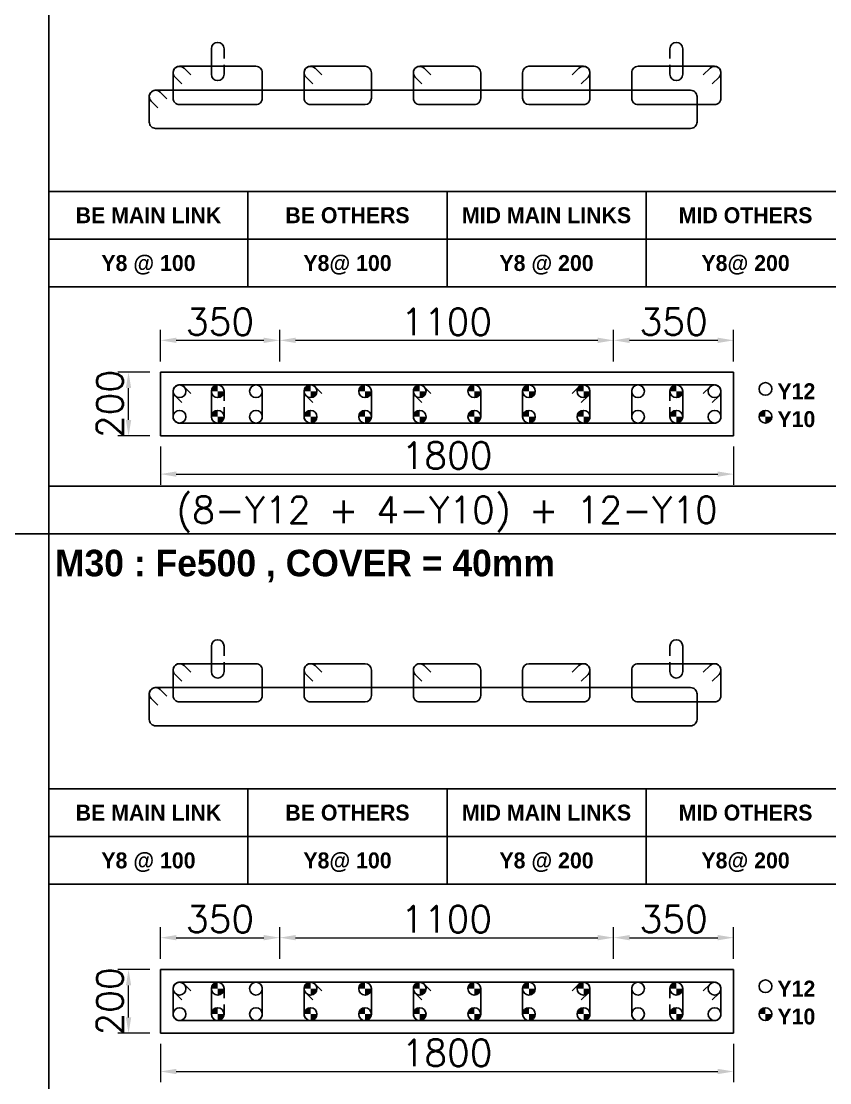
# Model space of a CAD drawing. Header units: millimetres. Extents: x -28707963 to -28231469, y 696001 to 896471.
# Drawn here: x -28330547 to -28322930, y 835752 to 845748 of the extents above; entities that cross this region are included whole.
import ezdxf
from ezdxf.enums import TextEntityAlignment as Align

# ---------------------------------------------------------------- set-up
doc = ezdxf.new("R2010")
doc.units = ezdxf.units.MM
doc.header["$MEASUREMENT"] = 0
doc.header["$PDMODE"] = 34
doc.header["$PDSIZE"] = -8
doc.layers.get('0').update_dxf_attribs({"lineweight": 5})
for name, color, linetype in [('09 COL TEXT-SCH', 2, 'Continuous'), ('14 REINF', 6, 'Continuous'), ('22 TABLE FRAME', 5, 'Continuous'), ('23 STIRRUPS', 5, 'Continuous'), ('TEXT', 4, 'Continuous')]:
    doc.layers.add(name, color=color, linetype=linetype)
doc.layers.add('19 COLUMN', color=1, linetype='Continuous', lineweight=25)
doc.styles.add('adani bold', font='')
doc.styles.add('ROMANS', font='simplex.shx')
doc.styles.get('adani bold').set_extended_font_data('Adani Bold', bold=True)
doc.dimstyles.new('D 50', dxfattribs={"dimscale": 100, "dimtxt": 3, "dimasz": 1.5, "dimexe": 1, "dimexo": 1, "dimgap": 0.5, "dimtad": 1, "dimdec": 0, "dimdsep": 46, "dimtxsty": 'ROMANS', "dimcen": 2.5, "dimclrd": 5, "dimclre": 5, "dimclrt": 4, "dimadec": 0, "dimazin": 0, "dimtfac": 1, "dimtdec": 0, "dimtmove": 0, "dimatfit": 3, "dimfxl": 1, "dimlwd": 0, "dimlwe": 0, "dimarcsym": 0})

# ---------------------------------------------------------------- blocks, each defined once
blk = doc.blocks.new('*D28')
at = {"color": 5, "lineweight": 0, "transparency": 16777216}
for p, q in [((-28329236.1, 836118.4), (-28329236.1, 835758.4)), ((-28323836.1, 836118.4), (-28323836.1, 835758.4)), ((-28329086.1, 835858.4), (-28323986.1, 835858.4))]:
    blk.add_line(p, q, dxfattribs=at)
at = {"color": 5, "transparency": 16777216}
for points in [[(-28329086.1, 835883.4), (-28329086.1, 835833.4), (-28329236.1, 835858.4)], [(-28323986.1, 835833.4), (-28323986.1, 835883.4), (-28323836.1, 835858.4)]]:
    blk.add_solid(points, dxfattribs=at)
at = {"layer": 'Defpoints', "color": 0, "transparency": 16777216}
for p in [(-28329236.1, 836218.4), (-28323836.1, 836218.4), (-28323836.1, 835858.4)]:
    blk.add_point(p, dxfattribs=at)
at = {"color": 4, "transparency": 16777216, "insert": (-28326536.1, 836033.4), "char_height": 250, "attachment_point": 5, "style": 'ROMANS'}
blk.add_mtext('1800', dxfattribs=at)
blk = doc.blocks.new('*D29')
at = {"color": 5, "lineweight": 0, "transparency": 16777216}
for p, q in [((-28329236.1, 841743.4), (-28329236.1, 841383.4)), ((-28323836.1, 841743.4), (-28323836.1, 841383.4)), ((-28329086.1, 841483.4), (-28323986.1, 841483.4))]:
    blk.add_line(p, q, dxfattribs=at)
at = {"color": 5, "transparency": 16777216}
for points in [[(-28329086.1, 841508.4), (-28329086.1, 841458.4), (-28329236.1, 841483.4)], [(-28323986.1, 841458.4), (-28323986.1, 841508.4), (-28323836.1, 841483.4)]]:
    blk.add_solid(points, dxfattribs=at)
at = {"layer": 'Defpoints', "color": 0, "transparency": 16777216}
for p in [(-28329236.1, 841843.4), (-28323836.1, 841843.4), (-28323836.1, 841483.4)]:
    blk.add_point(p, dxfattribs=at)
at = {"color": 4, "transparency": 16777216, "insert": (-28326536.1, 841658.4), "char_height": 250, "attachment_point": 5, "style": 'ROMANS'}
blk.add_mtext('1800', dxfattribs=at)
blk = doc.blocks.new('*D261')
at = {"color": 5, "lineweight": 0, "transparency": 16777216}
for p, q in [((-28329336.1, 836818.4), (-28329636.1, 836818.4)), ((-28329536.1, 836368.4), (-28329536.1, 836668.4)), ((-28329336.1, 836218.4), (-28329636.1, 836218.4))]:
    blk.add_line(p, q, dxfattribs=at)
at = {"color": 5, "transparency": 16777216}
for points in [[(-28329511.1, 836668.4), (-28329561.1, 836668.4), (-28329536.1, 836818.4)], [(-28329561.1, 836368.4), (-28329511.1, 836368.4), (-28329536.1, 836218.4)]]:
    blk.add_solid(points, dxfattribs=at)
at = {"layer": 'Defpoints', "color": 0, "transparency": 16777216}
for p in [(-28329536.1, 836818.4), (-28329236.1, 836818.4), (-28329236.1, 836218.4)]:
    blk.add_point(p, dxfattribs=at)
at = {"color": 4, "transparency": 16777216, "insert": (-28329711.1, 836518.4), "char_height": 250, "attachment_point": 5, "rotation": 90, "style": 'ROMANS'}
blk.add_mtext('200', dxfattribs=at)
blk = doc.blocks.new('*D262')
at = {"color": 5, "lineweight": 0, "transparency": 16777216}
for p, q in [((-28329236.1, 836918.4), (-28329236.1, 837218.4)), ((-28328112.5, 836918.4), (-28328112.5, 837218.4)), ((-28329086.1, 837118.4), (-28328262.5, 837118.4))]:
    blk.add_line(p, q, dxfattribs=at)
at = {"color": 5, "transparency": 16777216}
for points in [[(-28329086.1, 837143.4), (-28329086.1, 837093.4), (-28329236.1, 837118.4)], [(-28328262.5, 837093.4), (-28328262.5, 837143.4), (-28328112.5, 837118.4)]]:
    blk.add_solid(points, dxfattribs=at)
at = {"layer": 'Defpoints', "color": 0, "transparency": 16777216}
for p in [(-28328112.5, 837118.4), (-28329236.1, 836818.4), (-28328112.5, 836818.4)]:
    blk.add_point(p, dxfattribs=at)
at = {"color": 4, "transparency": 16777216, "insert": (-28328674.3, 837293.4), "char_height": 250, "attachment_point": 5, "style": 'ROMANS'}
blk.add_mtext('350', dxfattribs=at)
blk = doc.blocks.new('*D263')
at = {"color": 5, "lineweight": 0, "transparency": 16777216}
for p, q in [((-28328112.5, 836918.4), (-28328112.5, 837218.4)), ((-28324966.6, 836918.4), (-28324966.6, 837218.4)), ((-28327962.5, 837118.4), (-28325116.6, 837118.4))]:
    blk.add_line(p, q, dxfattribs=at)
at = {"color": 5, "transparency": 16777216}
for points in [[(-28327962.5, 837143.4), (-28327962.5, 837093.4), (-28328112.5, 837118.4)], [(-28325116.6, 837093.4), (-28325116.6, 837143.4), (-28324966.6, 837118.4)]]:
    blk.add_solid(points, dxfattribs=at)
at = {"layer": 'Defpoints', "color": 0, "transparency": 16777216}
for p in [(-28324966.6, 837118.4), (-28328112.5, 836818.4), (-28324966.6, 836818.4)]:
    blk.add_point(p, dxfattribs=at)
at = {"color": 4, "transparency": 16777216, "insert": (-28326539.6, 837293.4), "char_height": 250, "attachment_point": 5, "style": 'ROMANS'}
blk.add_mtext('1100', dxfattribs=at)
blk = doc.blocks.new('*D264')
at = {"color": 5, "lineweight": 0, "transparency": 16777216}
for p, q in [((-28324966.6, 836918.4), (-28324966.6, 837218.4)), ((-28323836.1, 836918.4), (-28323836.1, 837218.4)), ((-28324816.6, 837118.4), (-28323986.1, 837118.4))]:
    blk.add_line(p, q, dxfattribs=at)
at = {"color": 5, "transparency": 16777216}
for points in [[(-28324816.6, 837143.4), (-28324816.6, 837093.4), (-28324966.6, 837118.4)], [(-28323986.1, 837093.4), (-28323986.1, 837143.4), (-28323836.1, 837118.4)]]:
    blk.add_solid(points, dxfattribs=at)
at = {"layer": 'Defpoints', "color": 0, "transparency": 16777216}
for p in [(-28323836.1, 837118.4), (-28324966.6, 836818.4), (-28323836.1, 836818.4)]:
    blk.add_point(p, dxfattribs=at)
at = {"color": 4, "transparency": 16777216, "insert": (-28324401.4, 837293.4), "char_height": 250, "attachment_point": 5, "style": 'ROMANS'}
blk.add_mtext('350', dxfattribs=at)
blk = doc.blocks.new('*D265')
at = {"color": 5, "lineweight": 0, "transparency": 16777216}
for p, q in [((-28329336.1, 842443.4), (-28329636.1, 842443.4)), ((-28329536.1, 841993.4), (-28329536.1, 842293.4)), ((-28329336.1, 841843.4), (-28329636.1, 841843.4))]:
    blk.add_line(p, q, dxfattribs=at)
at = {"color": 5, "transparency": 16777216}
for points in [[(-28329511.1, 842293.4), (-28329561.1, 842293.4), (-28329536.1, 842443.4)], [(-28329561.1, 841993.4), (-28329511.1, 841993.4), (-28329536.1, 841843.4)]]:
    blk.add_solid(points, dxfattribs=at)
at = {"layer": 'Defpoints', "color": 0, "transparency": 16777216}
for p in [(-28329536.1, 842443.4), (-28329236.1, 842443.4), (-28329236.1, 841843.4)]:
    blk.add_point(p, dxfattribs=at)
at = {"color": 4, "transparency": 16777216, "insert": (-28329711.1, 842143.4), "char_height": 250, "attachment_point": 5, "rotation": 90, "style": 'ROMANS'}
blk.add_mtext('200', dxfattribs=at)
blk = doc.blocks.new('*D266')
at = {"color": 5, "lineweight": 0, "transparency": 16777216}
for p, q in [((-28329236.1, 842543.4), (-28329236.1, 842843.4)), ((-28328112.5, 842543.4), (-28328112.5, 842843.4)), ((-28329086.1, 842743.4), (-28328262.5, 842743.4))]:
    blk.add_line(p, q, dxfattribs=at)
at = {"color": 5, "transparency": 16777216}
for points in [[(-28329086.1, 842768.4), (-28329086.1, 842718.4), (-28329236.1, 842743.4)], [(-28328262.5, 842718.4), (-28328262.5, 842768.4), (-28328112.5, 842743.4)]]:
    blk.add_solid(points, dxfattribs=at)
at = {"layer": 'Defpoints', "color": 0, "transparency": 16777216}
for p in [(-28328112.5, 842743.4), (-28329236.1, 842443.4), (-28328112.5, 842443.4)]:
    blk.add_point(p, dxfattribs=at)
at = {"color": 4, "transparency": 16777216, "insert": (-28328674.3, 842918.4), "char_height": 250, "attachment_point": 5, "style": 'ROMANS'}
blk.add_mtext('350', dxfattribs=at)
blk = doc.blocks.new('*D267')
at = {"color": 5, "lineweight": 0, "transparency": 16777216}
for p, q in [((-28328112.5, 842543.4), (-28328112.5, 842843.4)), ((-28324966.6, 842543.4), (-28324966.6, 842843.4)), ((-28327962.5, 842743.4), (-28325116.6, 842743.4))]:
    blk.add_line(p, q, dxfattribs=at)
at = {"color": 5, "transparency": 16777216}
for points in [[(-28327962.5, 842768.4), (-28327962.5, 842718.4), (-28328112.5, 842743.4)], [(-28325116.6, 842718.4), (-28325116.6, 842768.4), (-28324966.6, 842743.4)]]:
    blk.add_solid(points, dxfattribs=at)
at = {"layer": 'Defpoints', "color": 0, "transparency": 16777216}
for p in [(-28324966.6, 842743.4), (-28328112.5, 842443.4), (-28324966.6, 842443.4)]:
    blk.add_point(p, dxfattribs=at)
at = {"color": 4, "transparency": 16777216, "insert": (-28326539.6, 842918.4), "char_height": 250, "attachment_point": 5, "style": 'ROMANS'}
blk.add_mtext('1100', dxfattribs=at)
blk = doc.blocks.new('*D268')
at = {"color": 5, "lineweight": 0, "transparency": 16777216}
for p, q in [((-28324966.6, 842543.4), (-28324966.6, 842843.4)), ((-28323836.1, 842543.4), (-28323836.1, 842843.4)), ((-28324816.6, 842743.4), (-28323986.1, 842743.4))]:
    blk.add_line(p, q, dxfattribs=at)
at = {"color": 5, "transparency": 16777216}
for points in [[(-28324816.6, 842768.4), (-28324816.6, 842718.4), (-28324966.6, 842743.4)], [(-28323986.1, 842718.4), (-28323986.1, 842768.4), (-28323836.1, 842743.4)]]:
    blk.add_solid(points, dxfattribs=at)
at = {"layer": 'Defpoints', "color": 0, "transparency": 16777216}
for p in [(-28323836.1, 842743.4), (-28324966.6, 842443.4), (-28323836.1, 842443.4)]:
    blk.add_point(p, dxfattribs=at)
at = {"color": 4, "transparency": 16777216, "insert": (-28324401.4, 842918.4), "char_height": 250, "attachment_point": 5, "style": 'ROMANS'}
blk.add_mtext('350', dxfattribs=at)
blk = doc.blocks.new('*D269')
at = {"color": 5, "lineweight": 0, "transparency": 16777216}
for p, q in [((-28329336.1, 842443.4), (-28329636.1, 842443.4)), ((-28329536.1, 841993.4), (-28329536.1, 842293.4)), ((-28329336.1, 841843.4), (-28329636.1, 841843.4))]:
    blk.add_line(p, q, dxfattribs=at)
at = {"color": 5, "transparency": 16777216}
for points in [[(-28329511.1, 842293.4), (-28329561.1, 842293.4), (-28329536.1, 842443.4)], [(-28329561.1, 841993.4), (-28329511.1, 841993.4), (-28329536.1, 841843.4)]]:
    blk.add_solid(points, dxfattribs=at)
at = {"layer": 'Defpoints', "color": 0, "transparency": 16777216}
for p in [(-28329536.1, 842443.4), (-28329236.1, 842443.4), (-28329236.1, 841843.4)]:
    blk.add_point(p, dxfattribs=at)
at = {"color": 4, "transparency": 16777216, "insert": (-28329711.1, 842143.4), "char_height": 250, "attachment_point": 5, "rotation": 90, "style": 'ROMANS'}
blk.add_mtext('200', dxfattribs=at)
blk = doc.blocks.new('*D270')
at = {"color": 5, "lineweight": 0, "transparency": 16777216}
for p, q in [((-28329236.1, 842543.4), (-28329236.1, 842843.4)), ((-28328112.5, 842543.4), (-28328112.5, 842843.4)), ((-28329086.1, 842743.4), (-28328262.5, 842743.4))]:
    blk.add_line(p, q, dxfattribs=at)
at = {"color": 5, "transparency": 16777216}
for points in [[(-28329086.1, 842768.4), (-28329086.1, 842718.4), (-28329236.1, 842743.4)], [(-28328262.5, 842718.4), (-28328262.5, 842768.4), (-28328112.5, 842743.4)]]:
    blk.add_solid(points, dxfattribs=at)
at = {"layer": 'Defpoints', "color": 0, "transparency": 16777216}
for p in [(-28328112.5, 842743.4), (-28329236.1, 842443.4), (-28328112.5, 842443.4)]:
    blk.add_point(p, dxfattribs=at)
at = {"color": 4, "transparency": 16777216, "insert": (-28328674.3, 842918.4), "char_height": 250, "attachment_point": 5, "style": 'ROMANS'}
blk.add_mtext('350', dxfattribs=at)
blk = doc.blocks.new('*D271')
at = {"color": 5, "lineweight": 0, "transparency": 16777216}
for p, q in [((-28328112.5, 842543.4), (-28328112.5, 842843.4)), ((-28324966.6, 842543.4), (-28324966.6, 842843.4)), ((-28327962.5, 842743.4), (-28325116.6, 842743.4))]:
    blk.add_line(p, q, dxfattribs=at)
at = {"color": 5, "transparency": 16777216}
for points in [[(-28327962.5, 842768.4), (-28327962.5, 842718.4), (-28328112.5, 842743.4)], [(-28325116.6, 842718.4), (-28325116.6, 842768.4), (-28324966.6, 842743.4)]]:
    blk.add_solid(points, dxfattribs=at)
at = {"layer": 'Defpoints', "color": 0, "transparency": 16777216}
for p in [(-28324966.6, 842743.4), (-28328112.5, 842443.4), (-28324966.6, 842443.4)]:
    blk.add_point(p, dxfattribs=at)
at = {"color": 4, "transparency": 16777216, "insert": (-28326539.6, 842918.4), "char_height": 250, "attachment_point": 5, "style": 'ROMANS'}
blk.add_mtext('1100', dxfattribs=at)
blk = doc.blocks.new('*D272')
at = {"color": 5, "lineweight": 0, "transparency": 16777216}
for p, q in [((-28324966.6, 842543.4), (-28324966.6, 842843.4)), ((-28323836.1, 842543.4), (-28323836.1, 842843.4)), ((-28324816.6, 842743.4), (-28323986.1, 842743.4))]:
    blk.add_line(p, q, dxfattribs=at)
at = {"color": 5, "transparency": 16777216}
for points in [[(-28324816.6, 842768.4), (-28324816.6, 842718.4), (-28324966.6, 842743.4)], [(-28323986.1, 842718.4), (-28323986.1, 842768.4), (-28323836.1, 842743.4)]]:
    blk.add_solid(points, dxfattribs=at)
at = {"layer": 'Defpoints', "color": 0, "transparency": 16777216}
for p in [(-28323836.1, 842743.4), (-28324966.6, 842443.4), (-28323836.1, 842443.4)]:
    blk.add_point(p, dxfattribs=at)
at = {"color": 4, "transparency": 16777216, "insert": (-28324401.4, 842918.4), "char_height": 250, "attachment_point": 5, "style": 'ROMANS'}
blk.add_mtext('350', dxfattribs=at)

msp = doc.modelspace()

# ---------------------------------------------------------------- hatches: boundary and pattern name
at = {"layer": '14 REINF'}
h = msp.add_hatch(color=6, dxfattribs=at)
edge = h.paths.add_edge_path(flags=0)
edge.add_line((-28328756.1, 842263.4), (-28328696.1, 842263.4))
edge.add_line((-28328696.1, 842263.4), (-28328696.1, 842323.4))
edge.add_arc((-28328696.1, 842263.4), 60, 90, 180)
edge = h.paths.add_edge_path(flags=0)
edge.add_line((-28328636.1, 842263.4), (-28328696.1, 842263.4))
edge.add_line((-28328696.1, 842263.4), (-28328696.1, 842203.4))
edge.add_arc((-28328696.1, 842263.4), 60, 270, 360)
h = msp.add_hatch(color=6, dxfattribs=at)
edge = h.paths.add_edge_path(flags=0)
edge.add_line((-28327881.8, 842263.4), (-28327821.8, 842263.4))
edge.add_line((-28327821.8, 842263.4), (-28327821.8, 842323.4))
edge.add_arc((-28327821.8, 842263.4), 60, 90, 180)
edge = h.paths.add_edge_path(flags=0)
edge.add_line((-28327761.8, 842263.4), (-28327821.8, 842263.4))
edge.add_line((-28327821.8, 842263.4), (-28327821.8, 842203.4))
edge.add_arc((-28327821.8, 842263.4), 60, 270, 360)
h = msp.add_hatch(color=6, dxfattribs=at)
edge = h.paths.add_edge_path(flags=0)
edge.add_line((-28327367.5, 842263.4), (-28327307.5, 842263.4))
edge.add_line((-28327307.5, 842263.4), (-28327307.5, 842323.4))
edge.add_arc((-28327307.5, 842263.4), 60, 90, 180)
edge = h.paths.add_edge_path(flags=0)
edge.add_line((-28327247.5, 842263.4), (-28327307.5, 842263.4))
edge.add_line((-28327307.5, 842263.4), (-28327307.5, 842203.4))
edge.add_arc((-28327307.5, 842263.4), 60, 270, 360)
h = msp.add_hatch(color=6, dxfattribs=at)
edge = h.paths.add_edge_path(flags=0)
edge.add_line((-28326853.2, 842263.4), (-28326793.2, 842263.4))
edge.add_line((-28326793.2, 842263.4), (-28326793.2, 842323.4))
edge.add_arc((-28326793.2, 842263.4), 60, 90, 180)
edge = h.paths.add_edge_path(flags=0)
edge.add_line((-28326733.2, 842263.4), (-28326793.2, 842263.4))
edge.add_line((-28326793.2, 842263.4), (-28326793.2, 842203.4))
edge.add_arc((-28326793.2, 842263.4), 60, 270, 360)
h = msp.add_hatch(color=6, dxfattribs=at)
edge = h.paths.add_edge_path(flags=0)
edge.add_line((-28326339, 842263.4), (-28326279, 842263.4))
edge.add_line((-28326279, 842263.4), (-28326279, 842323.4))
edge.add_arc((-28326279, 842263.4), 60, 90, 180)
edge = h.paths.add_edge_path(flags=0)
edge.add_line((-28326219, 842263.4), (-28326279, 842263.4))
edge.add_line((-28326279, 842263.4), (-28326279, 842203.4))
edge.add_arc((-28326279, 842263.4), 60, 270, 360)
h = msp.add_hatch(color=6, dxfattribs=at)
edge = h.paths.add_edge_path(flags=0)
edge.add_line((-28325824.7, 842263.4), (-28325764.7, 842263.4))
edge.add_line((-28325764.7, 842263.4), (-28325764.7, 842323.4))
edge.add_arc((-28325764.7, 842263.4), 60, 90, 180)
edge = h.paths.add_edge_path(flags=0)
edge.add_line((-28325704.7, 842263.4), (-28325764.7, 842263.4))
edge.add_line((-28325764.7, 842263.4), (-28325764.7, 842203.4))
edge.add_arc((-28325764.7, 842263.4), 60, 270, 360)
h = msp.add_hatch(color=6, dxfattribs=at)
edge = h.paths.add_edge_path(flags=0)
edge.add_line((-28325310.4, 842263.4), (-28325250.4, 842263.4))
edge.add_line((-28325250.4, 842263.4), (-28325250.4, 842323.4))
edge.add_arc((-28325250.4, 842263.4), 60, 90, 180)
edge = h.paths.add_edge_path(flags=0)
edge.add_line((-28325190.4, 842263.4), (-28325250.4, 842263.4))
edge.add_line((-28325250.4, 842263.4), (-28325250.4, 842203.4))
edge.add_arc((-28325250.4, 842263.4), 60, 270, 360)
h = msp.add_hatch(color=6, dxfattribs=at)
edge = h.paths.add_edge_path(flags=0)
edge.add_line((-28324436.1, 842263.4), (-28324376.1, 842263.4))
edge.add_line((-28324376.1, 842263.4), (-28324376.1, 842323.4))
edge.add_arc((-28324376.1, 842263.4), 60, 90, 180)
edge = h.paths.add_edge_path(flags=0)
edge.add_line((-28324316.1, 842263.4), (-28324376.1, 842263.4))
edge.add_line((-28324376.1, 842263.4), (-28324376.1, 842203.4))
edge.add_arc((-28324376.1, 842263.4), 60, 270, 360)
h = msp.add_hatch(color=6, dxfattribs=at)
edge = h.paths.add_edge_path(flags=0)
edge.add_line((-28328756.1, 842023.4), (-28328696.1, 842023.4))
edge.add_line((-28328696.1, 842023.4), (-28328696.1, 842083.4))
edge.add_arc((-28328696.1, 842023.4), 60, 90, 180)
edge = h.paths.add_edge_path(flags=0)
edge.add_line((-28328636.1, 842023.4), (-28328696.1, 842023.4))
edge.add_line((-28328696.1, 842023.4), (-28328696.1, 841963.4))
edge.add_arc((-28328696.1, 842023.4), 60, 270, 360)
h = msp.add_hatch(color=6, dxfattribs=at)
edge = h.paths.add_edge_path(flags=0)
edge.add_line((-28327881.8, 842023.4), (-28327821.8, 842023.4))
edge.add_line((-28327821.8, 842023.4), (-28327821.8, 842083.4))
edge.add_arc((-28327821.8, 842023.4), 60, 90, 180)
edge = h.paths.add_edge_path(flags=0)
edge.add_line((-28327761.8, 842023.4), (-28327821.8, 842023.4))
edge.add_line((-28327821.8, 842023.4), (-28327821.8, 841963.4))
edge.add_arc((-28327821.8, 842023.4), 60, 270, 360)
h = msp.add_hatch(color=6, dxfattribs=at)
edge = h.paths.add_edge_path(flags=0)
edge.add_line((-28327367.5, 842023.4), (-28327307.5, 842023.4))
edge.add_line((-28327307.5, 842023.4), (-28327307.5, 842083.4))
edge.add_arc((-28327307.5, 842023.4), 60, 90, 180)
edge = h.paths.add_edge_path(flags=0)
edge.add_line((-28327247.5, 842023.4), (-28327307.5, 842023.4))
edge.add_line((-28327307.5, 842023.4), (-28327307.5, 841963.4))
edge.add_arc((-28327307.5, 842023.4), 60, 270, 360)
h = msp.add_hatch(color=6, dxfattribs=at)
edge = h.paths.add_edge_path(flags=0)
edge.add_line((-28326853.2, 842023.4), (-28326793.2, 842023.4))
edge.add_line((-28326793.2, 842023.4), (-28326793.2, 842083.4))
edge.add_arc((-28326793.2, 842023.4), 60, 90, 180)
edge = h.paths.add_edge_path(flags=0)
edge.add_line((-28326733.2, 842023.4), (-28326793.2, 842023.4))
edge.add_line((-28326793.2, 842023.4), (-28326793.2, 841963.4))
edge.add_arc((-28326793.2, 842023.4), 60, 270, 360)
h = msp.add_hatch(color=6, dxfattribs=at)
edge = h.paths.add_edge_path(flags=0)
edge.add_line((-28326339, 842023.4), (-28326279, 842023.4))
edge.add_line((-28326279, 842023.4), (-28326279, 842083.4))
edge.add_arc((-28326279, 842023.4), 60, 90, 180)
edge = h.paths.add_edge_path(flags=0)
edge.add_line((-28326219, 842023.4), (-28326279, 842023.4))
edge.add_line((-28326279, 842023.4), (-28326279, 841963.4))
edge.add_arc((-28326279, 842023.4), 60, 270, 360)
h = msp.add_hatch(color=6, dxfattribs=at)
edge = h.paths.add_edge_path(flags=0)
edge.add_line((-28325824.7, 842023.4), (-28325764.7, 842023.4))
edge.add_line((-28325764.7, 842023.4), (-28325764.7, 842083.4))
edge.add_arc((-28325764.7, 842023.4), 60, 90, 180)
edge = h.paths.add_edge_path(flags=0)
edge.add_line((-28325704.7, 842023.4), (-28325764.7, 842023.4))
edge.add_line((-28325764.7, 842023.4), (-28325764.7, 841963.4))
edge.add_arc((-28325764.7, 842023.4), 60, 270, 360)
h = msp.add_hatch(color=6, dxfattribs=at)
edge = h.paths.add_edge_path(flags=0)
edge.add_line((-28325310.4, 842023.4), (-28325250.4, 842023.4))
edge.add_line((-28325250.4, 842023.4), (-28325250.4, 842083.4))
edge.add_arc((-28325250.4, 842023.4), 60, 90, 180)
edge = h.paths.add_edge_path(flags=0)
edge.add_line((-28325190.4, 842023.4), (-28325250.4, 842023.4))
edge.add_line((-28325250.4, 842023.4), (-28325250.4, 841963.4))
edge.add_arc((-28325250.4, 842023.4), 60, 270, 360)
h = msp.add_hatch(color=6, dxfattribs=at)
edge = h.paths.add_edge_path(flags=0)
edge.add_line((-28324436.1, 842023.4), (-28324376.1, 842023.4))
edge.add_line((-28324376.1, 842023.4), (-28324376.1, 842083.4))
edge.add_arc((-28324376.1, 842023.4), 60, 90, 180)
edge = h.paths.add_edge_path(flags=0)
edge.add_line((-28324316.1, 842023.4), (-28324376.1, 842023.4))
edge.add_line((-28324376.1, 842023.4), (-28324376.1, 841963.4))
edge.add_arc((-28324376.1, 842023.4), 60, 270, 360)
h = msp.add_hatch(color=6, dxfattribs=at)
edge = h.paths.add_edge_path(flags=0)
edge.add_line((-28323596.1, 842023.4), (-28323536.1, 842023.4))
edge.add_line((-28323536.1, 842023.4), (-28323536.1, 842083.4))
edge.add_arc((-28323536.1, 842023.4), 60, 90, 180)
edge = h.paths.add_edge_path(flags=0)
edge.add_line((-28323476.1, 842023.4), (-28323536.1, 842023.4))
edge.add_line((-28323536.1, 842023.4), (-28323536.1, 841963.4))
edge.add_arc((-28323536.1, 842023.4), 60, 270, 360)
h = msp.add_hatch(color=6, dxfattribs=at)
edge = h.paths.add_edge_path(flags=0)
edge.add_line((-28328756.1, 836638.4), (-28328696.1, 836638.4))
edge.add_line((-28328696.1, 836638.4), (-28328696.1, 836698.4))
edge.add_arc((-28328696.1, 836638.4), 60, 90, 180)
edge = h.paths.add_edge_path(flags=0)
edge.add_line((-28328636.1, 836638.4), (-28328696.1, 836638.4))
edge.add_line((-28328696.1, 836638.4), (-28328696.1, 836578.4))
edge.add_arc((-28328696.1, 836638.4), 60, 270, 360)
h = msp.add_hatch(color=6, dxfattribs=at)
edge = h.paths.add_edge_path(flags=0)
edge.add_line((-28327881.8, 836638.4), (-28327821.8, 836638.4))
edge.add_line((-28327821.8, 836638.4), (-28327821.8, 836698.4))
edge.add_arc((-28327821.8, 836638.4), 60, 90, 180)
edge = h.paths.add_edge_path(flags=0)
edge.add_line((-28327761.8, 836638.4), (-28327821.8, 836638.4))
edge.add_line((-28327821.8, 836638.4), (-28327821.8, 836578.4))
edge.add_arc((-28327821.8, 836638.4), 60, 270, 360)
h = msp.add_hatch(color=6, dxfattribs=at)
edge = h.paths.add_edge_path(flags=0)
edge.add_line((-28327367.5, 836638.4), (-28327307.5, 836638.4))
edge.add_line((-28327307.5, 836638.4), (-28327307.5, 836698.4))
edge.add_arc((-28327307.5, 836638.4), 60, 90, 180)
edge = h.paths.add_edge_path(flags=0)
edge.add_line((-28327247.5, 836638.4), (-28327307.5, 836638.4))
edge.add_line((-28327307.5, 836638.4), (-28327307.5, 836578.4))
edge.add_arc((-28327307.5, 836638.4), 60, 270, 360)
h = msp.add_hatch(color=6, dxfattribs=at)
edge = h.paths.add_edge_path(flags=0)
edge.add_line((-28326853.2, 836638.4), (-28326793.2, 836638.4))
edge.add_line((-28326793.2, 836638.4), (-28326793.2, 836698.4))
edge.add_arc((-28326793.2, 836638.4), 60, 90, 180)
edge = h.paths.add_edge_path(flags=0)
edge.add_line((-28326733.2, 836638.4), (-28326793.2, 836638.4))
edge.add_line((-28326793.2, 836638.4), (-28326793.2, 836578.4))
edge.add_arc((-28326793.2, 836638.4), 60, 270, 360)
h = msp.add_hatch(color=6, dxfattribs=at)
edge = h.paths.add_edge_path(flags=0)
edge.add_line((-28326339, 836638.4), (-28326279, 836638.4))
edge.add_line((-28326279, 836638.4), (-28326279, 836698.4))
edge.add_arc((-28326279, 836638.4), 60, 90, 180)
edge = h.paths.add_edge_path(flags=0)
edge.add_line((-28326219, 836638.4), (-28326279, 836638.4))
edge.add_line((-28326279, 836638.4), (-28326279, 836578.4))
edge.add_arc((-28326279, 836638.4), 60, 270, 360)
h = msp.add_hatch(color=6, dxfattribs=at)
edge = h.paths.add_edge_path(flags=0)
edge.add_line((-28325824.7, 836638.4), (-28325764.7, 836638.4))
edge.add_line((-28325764.7, 836638.4), (-28325764.7, 836698.4))
edge.add_arc((-28325764.7, 836638.4), 60, 90, 180)
edge = h.paths.add_edge_path(flags=0)
edge.add_line((-28325704.7, 836638.4), (-28325764.7, 836638.4))
edge.add_line((-28325764.7, 836638.4), (-28325764.7, 836578.4))
edge.add_arc((-28325764.7, 836638.4), 60, 270, 360)
h = msp.add_hatch(color=6, dxfattribs=at)
edge = h.paths.add_edge_path(flags=0)
edge.add_line((-28325310.4, 836638.4), (-28325250.4, 836638.4))
edge.add_line((-28325250.4, 836638.4), (-28325250.4, 836698.4))
edge.add_arc((-28325250.4, 836638.4), 60, 90, 180)
edge = h.paths.add_edge_path(flags=0)
edge.add_line((-28325190.4, 836638.4), (-28325250.4, 836638.4))
edge.add_line((-28325250.4, 836638.4), (-28325250.4, 836578.4))
edge.add_arc((-28325250.4, 836638.4), 60, 270, 360)
h = msp.add_hatch(color=6, dxfattribs=at)
edge = h.paths.add_edge_path(flags=0)
edge.add_line((-28324436.1, 836638.4), (-28324376.1, 836638.4))
edge.add_line((-28324376.1, 836638.4), (-28324376.1, 836698.4))
edge.add_arc((-28324376.1, 836638.4), 60, 90, 180)
edge = h.paths.add_edge_path(flags=0)
edge.add_line((-28324316.1, 836638.4), (-28324376.1, 836638.4))
edge.add_line((-28324376.1, 836638.4), (-28324376.1, 836578.4))
edge.add_arc((-28324376.1, 836638.4), 60, 270, 360)
h = msp.add_hatch(color=6, dxfattribs=at)
edge = h.paths.add_edge_path(flags=0)
edge.add_line((-28328756.1, 836398.4), (-28328696.1, 836398.4))
edge.add_line((-28328696.1, 836398.4), (-28328696.1, 836458.4))
edge.add_arc((-28328696.1, 836398.4), 60, 90, 180)
edge = h.paths.add_edge_path(flags=0)
edge.add_line((-28328636.1, 836398.4), (-28328696.1, 836398.4))
edge.add_line((-28328696.1, 836398.4), (-28328696.1, 836338.4))
edge.add_arc((-28328696.1, 836398.4), 60, 270, 360)
h = msp.add_hatch(color=6, dxfattribs=at)
edge = h.paths.add_edge_path(flags=0)
edge.add_line((-28327881.8, 836398.4), (-28327821.8, 836398.4))
edge.add_line((-28327821.8, 836398.4), (-28327821.8, 836458.4))
edge.add_arc((-28327821.8, 836398.4), 60, 90, 180)
edge = h.paths.add_edge_path(flags=0)
edge.add_line((-28327761.8, 836398.4), (-28327821.8, 836398.4))
edge.add_line((-28327821.8, 836398.4), (-28327821.8, 836338.4))
edge.add_arc((-28327821.8, 836398.4), 60, 270, 360)
h = msp.add_hatch(color=6, dxfattribs=at)
edge = h.paths.add_edge_path(flags=0)
edge.add_line((-28327367.5, 836398.4), (-28327307.5, 836398.4))
edge.add_line((-28327307.5, 836398.4), (-28327307.5, 836458.4))
edge.add_arc((-28327307.5, 836398.4), 60, 90, 180)
edge = h.paths.add_edge_path(flags=0)
edge.add_line((-28327247.5, 836398.4), (-28327307.5, 836398.4))
edge.add_line((-28327307.5, 836398.4), (-28327307.5, 836338.4))
edge.add_arc((-28327307.5, 836398.4), 60, 270, 360)
h = msp.add_hatch(color=6, dxfattribs=at)
edge = h.paths.add_edge_path(flags=0)
edge.add_line((-28326853.2, 836398.4), (-28326793.2, 836398.4))
edge.add_line((-28326793.2, 836398.4), (-28326793.2, 836458.4))
edge.add_arc((-28326793.2, 836398.4), 60, 90, 180)
edge = h.paths.add_edge_path(flags=0)
edge.add_line((-28326733.2, 836398.4), (-28326793.2, 836398.4))
edge.add_line((-28326793.2, 836398.4), (-28326793.2, 836338.4))
edge.add_arc((-28326793.2, 836398.4), 60, 270, 360)
h = msp.add_hatch(color=6, dxfattribs=at)
edge = h.paths.add_edge_path(flags=0)
edge.add_line((-28326339, 836398.4), (-28326279, 836398.4))
edge.add_line((-28326279, 836398.4), (-28326279, 836458.4))
edge.add_arc((-28326279, 836398.4), 60, 90, 180)
edge = h.paths.add_edge_path(flags=0)
edge.add_line((-28326219, 836398.4), (-28326279, 836398.4))
edge.add_line((-28326279, 836398.4), (-28326279, 836338.4))
edge.add_arc((-28326279, 836398.4), 60, 270, 360)
h = msp.add_hatch(color=6, dxfattribs=at)
edge = h.paths.add_edge_path(flags=0)
edge.add_line((-28325824.7, 836398.4), (-28325764.7, 836398.4))
edge.add_line((-28325764.7, 836398.4), (-28325764.7, 836458.4))
edge.add_arc((-28325764.7, 836398.4), 60, 90, 180)
edge = h.paths.add_edge_path(flags=0)
edge.add_line((-28325704.7, 836398.4), (-28325764.7, 836398.4))
edge.add_line((-28325764.7, 836398.4), (-28325764.7, 836338.4))
edge.add_arc((-28325764.7, 836398.4), 60, 270, 360)
h = msp.add_hatch(color=6, dxfattribs=at)
edge = h.paths.add_edge_path(flags=0)
edge.add_line((-28325310.4, 836398.4), (-28325250.4, 836398.4))
edge.add_line((-28325250.4, 836398.4), (-28325250.4, 836458.4))
edge.add_arc((-28325250.4, 836398.4), 60, 90, 180)
edge = h.paths.add_edge_path(flags=0)
edge.add_line((-28325190.4, 836398.4), (-28325250.4, 836398.4))
edge.add_line((-28325250.4, 836398.4), (-28325250.4, 836338.4))
edge.add_arc((-28325250.4, 836398.4), 60, 270, 360)
h = msp.add_hatch(color=6, dxfattribs=at)
edge = h.paths.add_edge_path(flags=0)
edge.add_line((-28324436.1, 836398.4), (-28324376.1, 836398.4))
edge.add_line((-28324376.1, 836398.4), (-28324376.1, 836458.4))
edge.add_arc((-28324376.1, 836398.4), 60, 90, 180)
edge = h.paths.add_edge_path(flags=0)
edge.add_line((-28324316.1, 836398.4), (-28324376.1, 836398.4))
edge.add_line((-28324376.1, 836398.4), (-28324376.1, 836338.4))
edge.add_arc((-28324376.1, 836398.4), 60, 270, 360)
h = msp.add_hatch(color=6, dxfattribs=at)
edge = h.paths.add_edge_path(flags=0)
edge.add_line((-28323596.1, 836398.4), (-28323536.1, 836398.4))
edge.add_line((-28323536.1, 836398.4), (-28323536.1, 836458.4))
edge.add_arc((-28323536.1, 836398.4), 60, 90, 180)
edge = h.paths.add_edge_path(flags=0)
edge.add_line((-28323476.1, 836398.4), (-28323536.1, 836398.4))
edge.add_line((-28323536.1, 836398.4), (-28323536.1, 836338.4))
edge.add_arc((-28323536.1, 836398.4), 60, 270, 360)

# ---------------------------------------------------------------- linework, layer by layer
at = {"layer": '14 REINF', "color": 6}
for centre in [(-28323536.1, 842285.9), (-28329056.1, 842263.4), (-28328696.1, 842263.4), (-28328336.1, 842263.4), (-28327821.8, 842263.4), (-28327307.5, 842263.4), (-28326793.2, 842263.4), (-28326279, 842263.4), (-28325764.7, 842263.4), (-28325250.4, 842263.4), (-28324736.1, 842263.4), (-28324376.1, 842263.4), (-28324016.1, 842263.4), (-28329056.1, 842023.4), (-28328696.1, 842023.4), (-28328336.1, 842023.4), (-28327821.8, 842023.4), (-28327307.5, 842023.4), (-28326793.2, 842023.4), (-28326279, 842023.4), (-28325764.7, 842023.4), (-28325250.4, 842023.4), (-28324736.1, 842023.4), (-28324376.1, 842023.4), (-28324016.1, 842023.4), (-28323536.1, 842023.4), (-28329056.1, 836638.4), (-28328696.1, 836638.4), (-28328336.1, 836638.4), (-28327821.8, 836638.4), (-28327307.5, 836638.4), (-28326793.2, 836638.4), (-28326279, 836638.4), (-28325764.7, 836638.4), (-28325250.4, 836638.4), (-28324736.1, 836638.4), (-28324376.1, 836638.4), (-28324016.1, 836638.4), (-28323536.1, 836660.9), (-28329056.1, 836398.4), (-28328696.1, 836398.4), (-28328336.1, 836398.4), (-28327821.8, 836398.4), (-28327307.5, 836398.4), (-28326793.2, 836398.4), (-28326279, 836398.4), (-28325764.7, 836398.4), (-28325250.4, 836398.4), (-28324736.1, 836398.4), (-28324376.1, 836398.4), (-28324016.1, 836398.4), (-28323536.1, 836398.4)]:
    msp.add_circle(centre, 60, dxfattribs=at)
at = {"layer": '19 COLUMN', "color": 4}
for points in [[(-28323836.1, 842443.4), (-28329236.1, 842443.4)], [(-28329236.1, 842443.4), (-28329236.1, 841843.4)], [(-28323836.1, 841843.4), (-28323836.1, 842443.4)], [(-28329236.1, 841843.4), (-28323836.1, 841843.4)], [(-28323836.1, 836818.4), (-28329236.1, 836818.4)], [(-28329236.1, 836818.4), (-28329236.1, 836218.4)], [(-28323836.1, 836218.4), (-28323836.1, 836818.4)], [(-28329236.1, 836218.4), (-28323836.1, 836218.4)]]:
    msp.add_lwpolyline(points, dxfattribs=at)
at = {"layer": '22 TABLE FRAME', "color": 5, "linetype": 'Continuous'}
for p, q in [((-28330286.1, 863421.2), (-28330286.1, 788796.2)), ((-28330286.1, 844146.2), (-28245536.1, 844146.2)), ((-28328411.1, 844146.2), (-28328411.1, 843246.2)), ((-28326536.1, 844146.2), (-28326536.1, 843246.2)), ((-28324661.1, 844146.2), (-28324661.1, 843246.2)), ((-28330286.1, 843696.2), (-28245536.1, 843696.2)), ((-28330286.1, 843246.2), (-28245536.1, 843246.2)), ((-28330286.1, 841371.2), (-28245536.1, 841371.2)), ((-28334786.1, 840921.2), (-28245536.1, 840921.2)), ((-28330286.1, 838521.2), (-28245536.1, 838521.2)), ((-28328411.1, 838521.2), (-28328411.1, 837621.2)), ((-28326536.1, 838521.2), (-28326536.1, 837621.2)), ((-28324661.1, 838521.2), (-28324661.1, 837621.2)), ((-28330286.1, 838071.2), (-28245536.1, 838071.2)), ((-28330286.1, 837621.2), (-28245536.1, 837621.2))]:
    msp.add_line(p, q, dxfattribs=at)
at = {"layer": '23 STIRRUPS', "color": 5}
for points in [[(-28328636.1, 845338.4), (-28328636.1, 845248.4, -1), (-28328756.1, 845248.4), (-28328756.1, 845488.4, -1), (-28328636.1, 845488.4), (-28328636.1, 845398.4)], [(-28324436.1, 845398.4), (-28324436.1, 845488.4, -1), (-28324316.1, 845488.4), (-28324316.1, 845248.4, -1), (-28324436.1, 845248.4), (-28324436.1, 845338.4)], [(-28329034.9, 845157.3), (-28329098.5, 845220.9, -0.668178), (-28329056.1, 845323.4), (-28328336.1, 845323.4, -0.414214), (-28328276.1, 845263.4), (-28328276.1, 845023.4, -0.414214), (-28328336.1, 844963.4), (-28329056.1, 844963.4, -0.414214), (-28329116.1, 845023.4), (-28329116.1, 845263.4, -0.668179), (-28329013.7, 845305.8), (-28328950, 845242.1)], [(-28327800.6, 845157.3), (-28327864.3, 845220.9, -0.668223), (-28327821.8, 845323.4), (-28327307.5, 845323.4, -0.414104), (-28327247.5, 845263.4), (-28327247.5, 845023.4, -0.414104), (-28327307.5, 844963.4), (-28327821.8, 844963.4, -0.41425), (-28327881.8, 845023.4), (-28327881.8, 845263.4, -0.668179), (-28327779.4, 845305.8), (-28327715.8, 845242.1)], [(-28326772.1, 845157.3), (-28326835.7, 845220.9, -0.668359), (-28326793.2, 845323.4), (-28326279, 845323.4, -0.41436), (-28326219, 845263.4), (-28326219, 845023.4, -0.41436), (-28326279, 844963.4), (-28326793.2, 844963.4, -0.41436), (-28326853.2, 845023.4), (-28326853.2, 845263.4, -0.668179), (-28326750.8, 845305.8), (-28326687.2, 845242.1)], [(-28325356.4, 845242.1), (-28325292.8, 845305.8, -0.668179), (-28325190.4, 845263.4), (-28325190.4, 845023.4, -0.41425), (-28325250.4, 844963.4), (-28325764.7, 844963.4, -0.414104), (-28325824.7, 845023.4), (-28325824.7, 845263.4, -0.414104), (-28325764.7, 845323.4), (-28325250.4, 845323.4, -0.668223), (-28325207.9, 845220.9), (-28325271.6, 845157.3)], [(-28324122.2, 845242.1), (-28324058.5, 845305.8, -0.668179), (-28323956.1, 845263.4), (-28323956.1, 845023.4, -0.414214), (-28324016.1, 844963.4), (-28324736.1, 844963.4, -0.414214), (-28324796.1, 845023.4), (-28324796.1, 845263.4, -0.414214), (-28324736.1, 845323.4), (-28324016.1, 845323.4, -0.668178), (-28323973.7, 845220.9), (-28324037.3, 845157.3)], [(-28329259.9, 844932.3), (-28329323.5, 844995.9, -0.668178), (-28329281.1, 845098.4), (-28324241.1, 845098.4, -0.414214), (-28324181.1, 845038.4), (-28324181.1, 844798.4, -0.414214), (-28324241.1, 844738.4), (-28329281.1, 844738.4, -0.414214), (-28329341.1, 844798.4), (-28329341.1, 845038.4, -0.668179), (-28329238.7, 845080.8), (-28329175, 845017.1)], [(-28329034.9, 842157.3), (-28329098.5, 842220.9, -0.668178), (-28329056.1, 842323.4), (-28324016.1, 842323.4, -0.414214), (-28323956.1, 842263.4), (-28323956.1, 842023.4, -0.414214), (-28324016.1, 841963.4), (-28329056.1, 841963.4, -0.414214), (-28329116.1, 842023.4), (-28329116.1, 842263.4, -0.668179), (-28329013.7, 842305.8), (-28328950, 842242.1)], [(-28329034.9, 842157.3), (-28329098.5, 842220.9, -0.668178), (-28329056.1, 842323.4), (-28328336.1, 842323.4, -0.414214), (-28328276.1, 842263.4), (-28328276.1, 842023.4, -0.414214), (-28328336.1, 841963.4), (-28329056.1, 841963.4, -0.414214), (-28329116.1, 842023.4), (-28329116.1, 842263.4, -0.668179), (-28329013.7, 842305.8), (-28328950, 842242.1)], [(-28328636.1, 842113.4), (-28328636.1, 842023.4, -1), (-28328756.1, 842023.4), (-28328756.1, 842263.4, -1), (-28328636.1, 842263.4), (-28328636.1, 842173.4)], [(-28327800.6, 842157.3), (-28327864.3, 842220.9, -0.668223), (-28327821.8, 842323.4), (-28327307.5, 842323.4, -0.414104), (-28327247.5, 842263.4), (-28327247.5, 842023.4, -0.414104), (-28327307.5, 841963.4), (-28327821.8, 841963.4, -0.41425), (-28327881.8, 842023.4), (-28327881.8, 842263.4, -0.668179), (-28327779.4, 842305.8), (-28327715.8, 842242.1)], [(-28326772.1, 842157.3), (-28326835.7, 842220.9, -0.668359), (-28326793.2, 842323.4), (-28326279, 842323.4, -0.41436), (-28326219, 842263.4), (-28326219, 842023.4, -0.41436), (-28326279, 841963.4), (-28326793.2, 841963.4, -0.41436), (-28326853.2, 842023.4), (-28326853.2, 842263.4, -0.668179), (-28326750.8, 842305.8), (-28326687.2, 842242.1)], [(-28325356.4, 842242.1), (-28325292.8, 842305.8, -0.668179), (-28325190.4, 842263.4), (-28325190.4, 842023.4, -0.41425), (-28325250.4, 841963.4), (-28325764.7, 841963.4, -0.414104), (-28325824.7, 842023.4), (-28325824.7, 842263.4, -0.414104), (-28325764.7, 842323.4), (-28325250.4, 842323.4, -0.668223), (-28325207.9, 842220.9), (-28325271.6, 842157.3)], [(-28324122.2, 842242.1), (-28324058.5, 842305.8, -0.668179), (-28323956.1, 842263.4), (-28323956.1, 842023.4, -0.414214), (-28324016.1, 841963.4), (-28324736.1, 841963.4, -0.414214), (-28324796.1, 842023.4), (-28324796.1, 842263.4, -0.414214), (-28324736.1, 842323.4), (-28324016.1, 842323.4, -0.668178), (-28323973.7, 842220.9), (-28324037.3, 842157.3)], [(-28324436.1, 842173.4), (-28324436.1, 842263.4, -1), (-28324316.1, 842263.4), (-28324316.1, 842023.4, -1), (-28324436.1, 842023.4), (-28324436.1, 842113.4)], [(-28328636.1, 839713.4), (-28328636.1, 839623.4, -1), (-28328756.1, 839623.4), (-28328756.1, 839863.4, -1), (-28328636.1, 839863.4), (-28328636.1, 839773.4)], [(-28324436.1, 839773.4), (-28324436.1, 839863.4, -1), (-28324316.1, 839863.4), (-28324316.1, 839623.4, -1), (-28324436.1, 839623.4), (-28324436.1, 839713.4)], [(-28329034.9, 839532.3), (-28329098.5, 839595.9, -0.668178), (-28329056.1, 839698.4), (-28328336.1, 839698.4, -0.414214), (-28328276.1, 839638.4), (-28328276.1, 839398.4, -0.414214), (-28328336.1, 839338.4), (-28329056.1, 839338.4, -0.414214), (-28329116.1, 839398.4), (-28329116.1, 839638.4, -0.668179), (-28329013.7, 839680.8), (-28328950, 839617.1)], [(-28327800.6, 839532.3), (-28327864.3, 839595.9, -0.668223), (-28327821.8, 839698.4), (-28327307.5, 839698.4, -0.414104), (-28327247.5, 839638.4), (-28327247.5, 839398.4, -0.414104), (-28327307.5, 839338.4), (-28327821.8, 839338.4, -0.41425), (-28327881.8, 839398.4), (-28327881.8, 839638.4, -0.668179), (-28327779.4, 839680.8), (-28327715.8, 839617.1)], [(-28326772.1, 839532.3), (-28326835.7, 839595.9, -0.668359), (-28326793.2, 839698.4), (-28326279, 839698.4, -0.41436), (-28326219, 839638.4), (-28326219, 839398.4, -0.41436), (-28326279, 839338.4), (-28326793.2, 839338.4, -0.41436), (-28326853.2, 839398.4), (-28326853.2, 839638.4, -0.668179), (-28326750.8, 839680.8), (-28326687.2, 839617.1)], [(-28325356.4, 839617.1), (-28325292.8, 839680.8, -0.668179), (-28325190.4, 839638.4), (-28325190.4, 839398.4, -0.41425), (-28325250.4, 839338.4), (-28325764.7, 839338.4, -0.414104), (-28325824.7, 839398.4), (-28325824.7, 839638.4, -0.414104), (-28325764.7, 839698.4), (-28325250.4, 839698.4, -0.668223), (-28325207.9, 839595.9), (-28325271.6, 839532.3)], [(-28324122.2, 839617.1), (-28324058.5, 839680.8, -0.668179), (-28323956.1, 839638.4), (-28323956.1, 839398.4, -0.414214), (-28324016.1, 839338.4), (-28324736.1, 839338.4, -0.414214), (-28324796.1, 839398.4), (-28324796.1, 839638.4, -0.414214), (-28324736.1, 839698.4), (-28324016.1, 839698.4, -0.668178), (-28323973.7, 839595.9), (-28324037.3, 839532.3)], [(-28329259.9, 839307.3), (-28329323.5, 839370.9, -0.668178), (-28329281.1, 839473.4), (-28324241.1, 839473.4, -0.414214), (-28324181.1, 839413.4), (-28324181.1, 839173.4, -0.414214), (-28324241.1, 839113.4), (-28329281.1, 839113.4, -0.414214), (-28329341.1, 839173.4), (-28329341.1, 839413.4, -0.668179), (-28329238.7, 839455.8), (-28329175, 839392.1)], [(-28329034.9, 836532.3), (-28329098.5, 836595.9, -0.668178), (-28329056.1, 836698.4), (-28324016.1, 836698.4, -0.414214), (-28323956.1, 836638.4), (-28323956.1, 836398.4, -0.414214), (-28324016.1, 836338.4), (-28329056.1, 836338.4, -0.414214), (-28329116.1, 836398.4), (-28329116.1, 836638.4, -0.668179), (-28329013.7, 836680.8), (-28328950, 836617.1)], [(-28329034.9, 836532.3), (-28329098.5, 836595.9, -0.668178), (-28329056.1, 836698.4), (-28328336.1, 836698.4, -0.414214), (-28328276.1, 836638.4), (-28328276.1, 836398.4, -0.414214), (-28328336.1, 836338.4), (-28329056.1, 836338.4, -0.414214), (-28329116.1, 836398.4), (-28329116.1, 836638.4, -0.668179), (-28329013.7, 836680.8), (-28328950, 836617.1)], [(-28328636.1, 836488.4), (-28328636.1, 836398.4, -1), (-28328756.1, 836398.4), (-28328756.1, 836638.4, -1), (-28328636.1, 836638.4), (-28328636.1, 836548.4)], [(-28327800.6, 836532.3), (-28327864.3, 836595.9, -0.668223), (-28327821.8, 836698.4), (-28327307.5, 836698.4, -0.414104), (-28327247.5, 836638.4), (-28327247.5, 836398.4, -0.414104), (-28327307.5, 836338.4), (-28327821.8, 836338.4, -0.41425), (-28327881.8, 836398.4), (-28327881.8, 836638.4, -0.668179), (-28327779.4, 836680.8), (-28327715.8, 836617.1)], [(-28326772.1, 836532.3), (-28326835.7, 836595.9, -0.668359), (-28326793.2, 836698.4), (-28326279, 836698.4, -0.41436), (-28326219, 836638.4), (-28326219, 836398.4, -0.41436), (-28326279, 836338.4), (-28326793.2, 836338.4, -0.41436), (-28326853.2, 836398.4), (-28326853.2, 836638.4, -0.668179), (-28326750.8, 836680.8), (-28326687.2, 836617.1)], [(-28325356.4, 836617.1), (-28325292.8, 836680.8, -0.668179), (-28325190.4, 836638.4), (-28325190.4, 836398.4, -0.41425), (-28325250.4, 836338.4), (-28325764.7, 836338.4, -0.414104), (-28325824.7, 836398.4), (-28325824.7, 836638.4, -0.414104), (-28325764.7, 836698.4), (-28325250.4, 836698.4, -0.668223), (-28325207.9, 836595.9), (-28325271.6, 836532.3)], [(-28324122.2, 836617.1), (-28324058.5, 836680.8, -0.668179), (-28323956.1, 836638.4), (-28323956.1, 836398.4, -0.414214), (-28324016.1, 836338.4), (-28324736.1, 836338.4, -0.414214), (-28324796.1, 836398.4), (-28324796.1, 836638.4, -0.414214), (-28324736.1, 836698.4), (-28324016.1, 836698.4, -0.668178), (-28323973.7, 836595.9), (-28324037.3, 836532.3)], [(-28324436.1, 836548.4), (-28324436.1, 836638.4, -1), (-28324316.1, 836638.4), (-28324316.1, 836398.4, -1), (-28324436.1, 836398.4), (-28324436.1, 836488.4)]]:
    msp.add_lwpolyline(points, format="xyb", dxfattribs=at)

# ---------------------------------------------------------------- texts
at = {"layer": '09 COL TEXT-SCH', "color": 3, "linetype": 'Continuous', "style": 'ROMANS'}
msp.add_text('(8-Y12 + 4-Y10) + 12-Y10', height=250, dxfattribs=at).set_placement((-28326536.1, 841146.2), align=Align.MIDDLE_CENTER)
at = {"layer": 'TEXT', "style": 'adani bold'}
for s, p in [('BE MAIN LINK', (-28329348.6, 843921.2)), ('BE OTHERS', (-28327473.6, 843921.2)), ('MID MAIN LINKS', (-28325598.6, 843921.2)), ('MID OTHERS', (-28323723.6, 843921.2)), ('Y8 @ 100', (-28329348.6, 843471.2)), ('Y8@ 100', (-28327473.6, 843471.2)), ('Y8 @ 200', (-28325598.6, 843471.2)), ('Y8@ 200', (-28323723.6, 843471.2)), ('BE MAIN LINK', (-28329348.6, 838296.2)), ('BE OTHERS', (-28327473.6, 838296.2)), ('MID MAIN LINKS', (-28325598.6, 838296.2)), ('MID OTHERS', (-28323723.6, 838296.2)), ('Y8 @ 100', (-28329348.6, 837846.2)), ('Y8@ 100', (-28327473.6, 837846.2)), ('Y8 @ 200', (-28325598.6, 837846.2)), ('Y8@ 200', (-28323723.6, 837846.2))]:
    msp.add_text(s, height=150, dxfattribs=at).set_placement(p, align=Align.MIDDLE_CENTER)
for s, p in [('Y12', (-28323423.6, 842263.7)), ('Y10', (-28323423.6, 842001.2)), ('Y12', (-28323423.6, 836638.7)), ('Y10', (-28323423.6, 836376.2))]:
    msp.add_text(s, height=150, dxfattribs=at).set_placement(p, align=Align.MIDDLE_LEFT)
at = {"layer": 'TEXT', "lineweight": 40, "style": 'adani bold'}
msp.add_text('M30 : Fe500 , COVER = 40mm', height=250, dxfattribs=at).set_placement((-28330229.8, 840521.2))

# ---------------------------------------------------------------- dimensions: what is measured, and where the dimension line sits
for p1, p2, distance, text, override, picture, middle in [((-28329236.1, 842443.4), (-28328112.5, 842443.4), 300, '350', {"dimtxt": 2.5, "dimtxsty": 'ROMANS'}, '*D266', (-28328674.3, 842918.4)), ((-28329236.1, 842443.4), (-28328112.5, 842443.4), 300, '350', {"dimtxt": 2.5, "dimtxsty": 'ROMANS'}, '*D270', (-28328674.3, 842918.4)), ((-28328112.5, 842443.4), (-28324966.6, 842443.4), 300, '1100', {"dimtxt": 2.5, "dimtxsty": 'ROMANS'}, '*D267', (-28326539.6, 842918.4)), ((-28328112.5, 842443.4), (-28324966.6, 842443.4), 300, '1100', {"dimtxt": 2.5, "dimtxsty": 'ROMANS'}, '*D271', (-28326539.6, 842918.4)), ((-28324966.6, 842443.4), (-28323836.1, 842443.4), 300, '350', {"dimtxt": 2.5, "dimtxsty": 'ROMANS'}, '*D268', (-28324401.4, 842918.4)), ((-28324966.6, 842443.4), (-28323836.1, 842443.4), 300, '350', {"dimtxt": 2.5, "dimtxsty": 'ROMANS'}, '*D272', (-28324401.4, 842918.4)), ((-28329236.1, 841843.4), (-28323836.1, 841843.4), -360, '1800', {"dimtxt": 2.5}, '*D29', (-28326536.1, 841658.4)), ((-28329236.1, 836818.4), (-28328112.5, 836818.4), 300, '350', {"dimtxt": 2.5, "dimtxsty": 'ROMANS'}, '*D262', (-28328674.3, 837293.4)), ((-28328112.5, 836818.4), (-28324966.6, 836818.4), 300, '1100', {"dimtxt": 2.5, "dimtxsty": 'ROMANS'}, '*D263', (-28326539.6, 837293.4)), ((-28324966.6, 836818.4), (-28323836.1, 836818.4), 300, '350', {"dimtxt": 2.5, "dimtxsty": 'ROMANS'}, '*D264', (-28324401.4, 837293.4)), ((-28329236.1, 836218.4), (-28323836.1, 836218.4), -360, '1800', {"dimtxt": 2.5}, '*D28', (-28326536.1, 836033.4))]:
    dim = msp.add_aligned_dim(p1=p1, p2=p2, distance=distance, text=text, dimstyle='D 50', override=override)
    dim.commit()
    dim.dimension.update_dxf_attribs({"geometry": picture, "text_midpoint": middle})
for base, p1, p2, picture, middle in [((-28329536.1, 842443.4), (-28329236.1, 841843.4), (-28329236.1, 842443.4), '*D265', (-28329536.1, 842143.4)), ((-28329536.1, 842443.4), (-28329236.1, 841843.4), (-28329236.1, 842443.4), '*D269', (-28329536.1, 842143.4)), ((-28329536.1, 836818.4), (-28329236.1, 836218.4), (-28329236.1, 836818.4), '*D261', (-28329536.1, 836518.4))]:
    dim = msp.add_linear_dim(base=base, p1=p1, p2=p2, angle=90, text='200', dimstyle='D 50', override={"dimtxt": 2.5})
    dim.commit()
    dim.dimension.update_dxf_attribs({"geometry": picture, "text_midpoint": middle, "dimtype": 161})

doc.saveas('drawing.dxf')
